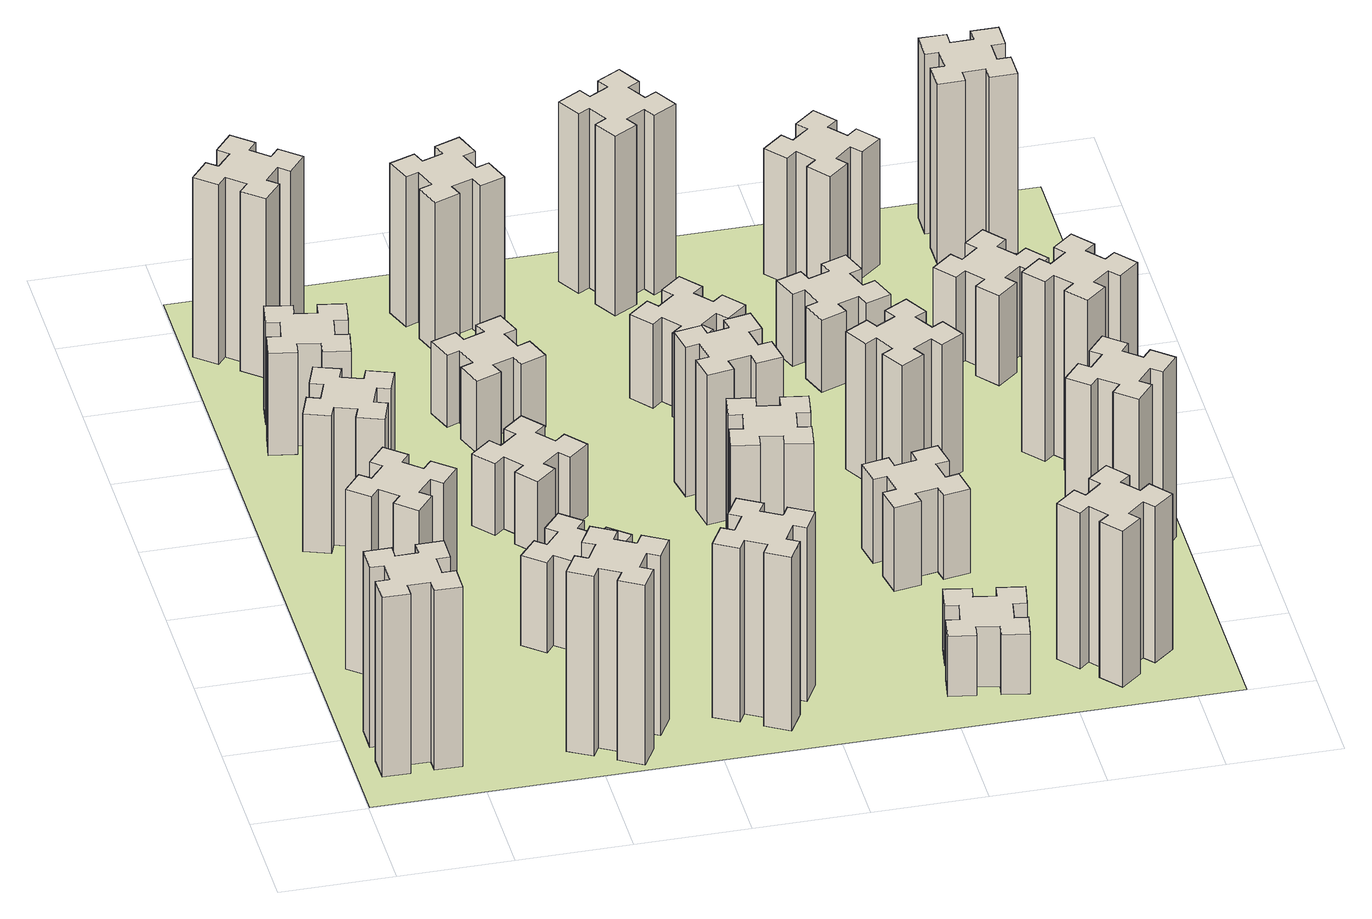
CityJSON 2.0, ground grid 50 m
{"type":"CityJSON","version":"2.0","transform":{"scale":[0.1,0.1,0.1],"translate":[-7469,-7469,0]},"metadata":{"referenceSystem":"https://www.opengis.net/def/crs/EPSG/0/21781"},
"CityObjects":{
"building1":{"type":"Building","attributes":{"class":"1000","function":"1000","usage":"1000","yearOfConstruction":2016,"roofType":"1000","measuredHeight":90,"storeysAboveGround":30,"storeysBelowGround":0},"geometry":[{"type":"Solid","lod":"1","boundaries":[[[[0,1,2,3,4,5,6,7,8,9,10,11,12,13,14,15,16,17,18,19]],[[17,16,20,21]],[[16,15,22,20]],[[15,14,23,22]],[[14,13,24,23]],[[13,12,25,24]],[[12,11,26,25]],[[11,10,27,26]],[[10,9,28,27]],[[9,8,29,28]],[[8,7,30,29]],[[7,6,31,30]],[[6,5,32,31]],[[5,4,33,32]],[[4,3,34,33]],[[3,2,35,34]],[[2,1,36,35]],[[1,0,37,36]],[[0,19,38,37]],[[19,18,39,38]],[[18,17,21,39]],[[24,25,26,27,28,29,30,31,32,33,34,35,36,37,38,39,21,20,22,23]]]]}]},
"building2":{"type":"Building","attributes":{"class":"1000","function":"1000","usage":"1000","yearOfConstruction":2016,"roofType":"1000","measuredHeight":90,"storeysAboveGround":30,"storeysBelowGround":0},"geometry":[{"type":"Solid","lod":"1","boundaries":[[[[40,41,42,43,44,45,46,47,48,49,50,51,52,53,54,55,56,57,58,59]],[[57,56,60,61]],[[56,55,62,60]],[[55,54,63,62]],[[54,53,64,63]],[[53,52,65,64]],[[52,51,66,65]],[[51,50,67,66]],[[50,49,68,67]],[[49,48,69,68]],[[48,47,70,69]],[[47,46,71,70]],[[46,45,72,71]],[[45,44,73,72]],[[44,43,74,73]],[[43,42,75,74]],[[42,41,76,75]],[[41,40,77,76]],[[40,59,78,77]],[[59,58,79,78]],[[58,57,61,79]],[[64,65,66,67,68,69,70,71,72,73,74,75,76,77,78,79,61,60,62,63]]]]}]},
"building3":{"type":"Building","attributes":{"class":"1000","function":"1000","usage":"1000","yearOfConstruction":2016,"roofType":"1000","measuredHeight":69,"storeysAboveGround":30,"storeysBelowGround":0},"geometry":[{"type":"Solid","lod":"1","boundaries":[[[[80,81,82,83,84,85,86,87,88,89,90,91,92,93,94,95,96,97,98,99]],[[97,96,100,101]],[[96,95,102,100]],[[95,94,103,102]],[[94,93,104,103]],[[93,92,105,104]],[[92,91,106,105]],[[91,90,107,106]],[[90,89,108,107]],[[89,88,109,108]],[[88,87,110,109]],[[87,86,111,110]],[[86,85,112,111]],[[85,84,113,112]],[[84,83,114,113]],[[83,82,115,114]],[[82,81,116,115]],[[81,80,117,116]],[[80,99,118,117]],[[99,98,119,118]],[[98,97,101,119]],[[104,105,106,107,108,109,110,111,112,113,114,115,116,117,118,119,101,100,102,103]]]]}]},
"building4":{"type":"Building","attributes":{"class":"1000","function":"1000","usage":"1000","yearOfConstruction":2016,"roofType":"1000","measuredHeight":51,"storeysAboveGround":30,"storeysBelowGround":0},"geometry":[{"type":"Solid","lod":"1","boundaries":[[[[120,121,122,123,124,125,126,127,128,129,130,131,132,133,134,135,136,137,138,139]],[[137,136,140,141]],[[136,135,142,140]],[[135,134,143,142]],[[134,133,144,143]],[[133,132,145,144]],[[132,131,146,145]],[[131,130,147,146]],[[130,129,148,147]],[[129,128,149,148]],[[128,127,150,149]],[[127,126,151,150]],[[126,125,152,151]],[[125,124,153,152]],[[124,123,154,153]],[[123,122,155,154]],[[122,121,156,155]],[[121,120,157,156]],[[120,139,158,157]],[[139,138,159,158]],[[138,137,141,159]],[[144,145,146,147,148,149,150,151,152,153,154,155,156,157,158,159,141,140,142,143]]]]}]},
"building5":{"type":"Building","attributes":{"class":"1000","function":"1000","usage":"1000","yearOfConstruction":2016,"roofType":"1000","measuredHeight":90,"storeysAboveGround":30,"storeysBelowGround":0},"geometry":[{"type":"Solid","lod":"1","boundaries":[[[[160,161,162,163,164,165,166,167,168,169,170,171,172,173,174,175,176,177,178,179]],[[177,176,180,181]],[[176,175,182,180]],[[175,174,183,182]],[[174,173,184,183]],[[173,172,185,184]],[[172,171,186,185]],[[171,170,187,186]],[[170,169,188,187]],[[169,168,189,188]],[[168,167,190,189]],[[167,166,191,190]],[[166,165,192,191]],[[165,164,193,192]],[[164,163,194,193]],[[163,162,195,194]],[[162,161,196,195]],[[161,160,197,196]],[[160,179,198,197]],[[179,178,199,198]],[[178,177,181,199]],[[184,185,186,187,188,189,190,191,192,193,194,195,196,197,198,199,181,180,182,183]]]]}]},
"building6":{"type":"Building","attributes":{"class":"1000","function":"1000","usage":"1000","yearOfConstruction":2016,"roofType":"1000","measuredHeight":90,"storeysAboveGround":30,"storeysBelowGround":0},"geometry":[{"type":"Solid","lod":"1","boundaries":[[[[200,201,202,203,204,205,206,207,208,209,210,211,212,213,214,215,216,217,218,219]],[[217,216,220,221]],[[216,215,222,220]],[[215,214,223,222]],[[214,213,224,223]],[[213,212,225,224]],[[212,211,226,225]],[[211,210,227,226]],[[210,209,228,227]],[[209,208,229,228]],[[208,207,230,229]],[[207,206,231,230]],[[206,205,232,231]],[[205,204,233,232]],[[204,203,234,233]],[[203,202,235,234]],[[202,201,236,235]],[[201,200,237,236]],[[200,219,238,237]],[[219,218,239,238]],[[218,217,221,239]],[[224,225,226,227,228,229,230,231,232,233,234,235,236,237,238,239,221,220,222,223]]]]}]},
"building7":{"type":"Building","attributes":{"class":"1000","function":"1000","usage":"1000","yearOfConstruction":2016,"roofType":"1000","measuredHeight":45,"storeysAboveGround":30,"storeysBelowGround":0},"geometry":[{"type":"Solid","lod":"1","boundaries":[[[[240,241,242,243,244,245,246,247,248,249,250,251,252,253,254,255,256,257,258,259]],[[257,256,260,261]],[[256,255,262,260]],[[255,254,263,262]],[[254,253,264,263]],[[253,252,265,264]],[[252,251,266,265]],[[251,250,267,266]],[[250,249,268,267]],[[249,248,269,268]],[[248,247,270,269]],[[247,246,271,270]],[[246,245,272,271]],[[245,244,273,272]],[[244,243,274,273]],[[243,242,275,274]],[[242,241,276,275]],[[241,240,277,276]],[[240,259,278,277]],[[259,258,279,278]],[[258,257,261,279]],[[264,265,266,267,268,269,270,271,272,273,274,275,276,277,278,279,261,260,262,263]]]]}]},
"building8":{"type":"Building","attributes":{"class":"1000","function":"1000","usage":"1000","yearOfConstruction":2016,"roofType":"1000","measuredHeight":36,"storeysAboveGround":30,"storeysBelowGround":0},"geometry":[{"type":"Solid","lod":"1","boundaries":[[[[280,281,282,283,284,285,286,287,288,289,290,291,292,293,294,295,296,297,298,299]],[[297,296,300,301]],[[296,295,302,300]],[[295,294,303,302]],[[294,293,304,303]],[[293,292,305,304]],[[292,291,306,305]],[[291,290,307,306]],[[290,289,308,307]],[[289,288,309,308]],[[288,287,310,309]],[[287,286,311,310]],[[286,285,312,311]],[[285,284,313,312]],[[284,283,314,313]],[[283,282,315,314]],[[282,281,316,315]],[[281,280,317,316]],[[280,299,318,317]],[[299,298,319,318]],[[298,297,301,319]],[[304,305,306,307,308,309,310,311,312,313,314,315,316,317,318,319,301,300,302,303]]]]}]},
"building9":{"type":"Building","attributes":{"class":"1000","function":"1000","usage":"1000","yearOfConstruction":2016,"roofType":"1000","measuredHeight":87,"storeysAboveGround":30,"storeysBelowGround":0},"geometry":[{"type":"Solid","lod":"1","boundaries":[[[[320,321,322,323,324,325,326,327,328,329,330,331,332,333,334,335,336,337,338,339]],[[337,336,340,341]],[[336,335,342,340]],[[335,334,343,342]],[[334,333,344,343]],[[333,332,345,344]],[[332,331,346,345]],[[331,330,347,346]],[[330,329,348,347]],[[329,328,349,348]],[[328,327,350,349]],[[327,326,351,350]],[[326,325,352,351]],[[325,324,353,352]],[[324,323,354,353]],[[323,322,355,354]],[[322,321,356,355]],[[321,320,357,356]],[[320,339,358,357]],[[339,338,359,358]],[[338,337,341,359]],[[344,345,346,347,348,349,350,351,352,353,354,355,356,357,358,359,341,340,342,343]]]]}]},
"building10":{"type":"Building","attributes":{"class":"1000","function":"1000","usage":"1000","yearOfConstruction":2016,"roofType":"1000","measuredHeight":36,"storeysAboveGround":30,"storeysBelowGround":0},"geometry":[{"type":"Solid","lod":"1","boundaries":[[[[360,361,362,363,364,365,366,367,368,369,370,371,372,373,374,375,376,377,378,379]],[[377,376,380,381]],[[376,375,382,380]],[[375,374,383,382]],[[374,373,384,383]],[[373,372,385,384]],[[372,371,386,385]],[[371,370,387,386]],[[370,369,388,387]],[[369,368,389,388]],[[368,367,390,389]],[[367,366,391,390]],[[366,365,392,391]],[[365,364,393,392]],[[364,363,394,393]],[[363,362,395,394]],[[362,361,396,395]],[[361,360,397,396]],[[360,379,398,397]],[[379,378,399,398]],[[378,377,381,399]],[[384,385,386,387,388,389,390,391,392,393,394,395,396,397,398,399,381,380,382,383]]]]}]},
"building11":{"type":"Building","attributes":{"class":"1000","function":"1000","usage":"1000","yearOfConstruction":2016,"roofType":"1000","measuredHeight":75,"storeysAboveGround":30,"storeysBelowGround":0},"geometry":[{"type":"Solid","lod":"1","boundaries":[[[[400,401,402,403,404,405,406,407,408,409,410,411,412,413,414,415,416,417,418,419]],[[417,416,420,421]],[[416,415,422,420]],[[415,414,423,422]],[[414,413,424,423]],[[413,412,425,424]],[[412,411,426,425]],[[411,410,427,426]],[[410,409,428,427]],[[409,408,429,428]],[[408,407,430,429]],[[407,406,431,430]],[[406,405,432,431]],[[405,404,433,432]],[[404,403,434,433]],[[403,402,435,434]],[[402,401,436,435]],[[401,400,437,436]],[[400,419,438,437]],[[419,418,439,438]],[[418,417,421,439]],[[424,425,426,427,428,429,430,431,432,433,434,435,436,437,438,439,421,420,422,423]]]]}]},
"building12":{"type":"Building","attributes":{"class":"1000","function":"1000","usage":"1000","yearOfConstruction":2016,"roofType":"1000","measuredHeight":87,"storeysAboveGround":30,"storeysBelowGround":0},"geometry":[{"type":"Solid","lod":"1","boundaries":[[[[440,441,442,443,444,445,446,447,448,449,450,451,452,453,454,455,456,457,458,459]],[[457,456,460,461]],[[456,455,462,460]],[[455,454,463,462]],[[454,453,464,463]],[[453,452,465,464]],[[452,451,466,465]],[[451,450,467,466]],[[450,449,468,467]],[[449,448,469,468]],[[448,447,470,469]],[[447,446,471,470]],[[446,445,472,471]],[[445,444,473,472]],[[444,443,474,473]],[[443,442,475,474]],[[442,441,476,475]],[[441,440,477,476]],[[440,459,478,477]],[[459,458,479,478]],[[458,457,461,479]],[[464,465,466,467,468,469,470,471,472,473,474,475,476,477,478,479,461,460,462,463]]]]}]},
"building13":{"type":"Building","attributes":{"class":"1000","function":"1000","usage":"1000","yearOfConstruction":2016,"roofType":"1000","measuredHeight":75,"storeysAboveGround":30,"storeysBelowGround":0},"geometry":[{"type":"Solid","lod":"1","boundaries":[[[[480,481,482,483,484,485,486,487,488,489,490,491,492,493,494,495,496,497,498,499]],[[497,496,500,501]],[[496,495,502,500]],[[495,494,503,502]],[[494,493,504,503]],[[493,492,505,504]],[[492,491,506,505]],[[491,490,507,506]],[[490,489,508,507]],[[489,488,509,508]],[[488,487,510,509]],[[487,486,511,510]],[[486,485,512,511]],[[485,484,513,512]],[[484,483,514,513]],[[483,482,515,514]],[[482,481,516,515]],[[481,480,517,516]],[[480,499,518,517]],[[499,498,519,518]],[[498,497,501,519]],[[504,505,506,507,508,509,510,511,512,513,514,515,516,517,518,519,501,500,502,503]]]]}]},
"building14":{"type":"Building","attributes":{"class":"1000","function":"1000","usage":"1000","yearOfConstruction":2016,"roofType":"1000","measuredHeight":42,"storeysAboveGround":30,"storeysBelowGround":0},"geometry":[{"type":"Solid","lod":"1","boundaries":[[[[520,521,522,523,524,525,526,527,528,529,530,531,532,533,534,535,536,537,538,539]],[[537,536,540,541]],[[536,535,542,540]],[[535,534,543,542]],[[534,533,544,543]],[[533,532,545,544]],[[532,531,546,545]],[[531,530,547,546]],[[530,529,548,547]],[[529,528,549,548]],[[528,527,550,549]],[[527,526,551,550]],[[526,525,552,551]],[[525,524,553,552]],[[524,523,554,553]],[[523,522,555,554]],[[522,521,556,555]],[[521,520,557,556]],[[520,539,558,557]],[[539,538,559,558]],[[538,537,541,559]],[[544,545,546,547,548,549,550,551,552,553,554,555,556,557,558,559,541,540,542,543]]]]}]},
"building15":{"type":"Building","attributes":{"class":"1000","function":"1000","usage":"1000","yearOfConstruction":2016,"roofType":"1000","measuredHeight":30,"storeysAboveGround":30,"storeysBelowGround":0},"geometry":[{"type":"Solid","lod":"1","boundaries":[[[[560,561,562,563,564,565,566,567,568,569,570,571,572,573,574,575,576,577,578,579]],[[577,576,580,581]],[[576,575,582,580]],[[575,574,583,582]],[[574,573,584,583]],[[573,572,585,584]],[[572,571,586,585]],[[571,570,587,586]],[[570,569,588,587]],[[569,568,589,588]],[[568,567,590,589]],[[567,566,591,590]],[[566,565,592,591]],[[565,564,593,592]],[[564,563,594,593]],[[563,562,595,594]],[[562,561,596,595]],[[561,560,597,596]],[[560,579,598,597]],[[579,578,599,598]],[[578,577,581,599]],[[584,585,586,587,588,589,590,591,592,593,594,595,596,597,598,599,581,580,582,583]]]]}]},
"building16":{"type":"Building","attributes":{"class":"1000","function":"1000","usage":"1000","yearOfConstruction":2016,"roofType":"1000","measuredHeight":90,"storeysAboveGround":30,"storeysBelowGround":0},"geometry":[{"type":"Solid","lod":"1","boundaries":[[[[600,601,602,603,604,605,606,607,608,609,610,611,612,613,614,615,616,617,618,619]],[[617,616,620,621]],[[616,615,622,620]],[[615,614,623,622]],[[614,613,624,623]],[[613,612,625,624]],[[612,611,626,625]],[[611,610,627,626]],[[610,609,628,627]],[[609,608,629,628]],[[608,607,630,629]],[[607,606,631,630]],[[606,605,632,631]],[[605,604,633,632]],[[604,603,634,633]],[[603,602,635,634]],[[602,601,636,635]],[[601,600,637,636]],[[600,619,638,637]],[[619,618,639,638]],[[618,617,621,639]],[[624,625,626,627,628,629,630,631,632,633,634,635,636,637,638,639,621,620,622,623]]]]}]},
"building17":{"type":"Building","attributes":{"class":"1000","function":"1000","usage":"1000","yearOfConstruction":2016,"roofType":"1000","measuredHeight":42,"storeysAboveGround":30,"storeysBelowGround":0},"geometry":[{"type":"Solid","lod":"1","boundaries":[[[[640,641,642,643,644,645,646,647,648,649,650,651,652,653,654,655,656,657,658,659]],[[657,656,660,661]],[[656,655,662,660]],[[655,654,663,662]],[[654,653,664,663]],[[653,652,665,664]],[[652,651,666,665]],[[651,650,667,666]],[[650,649,668,667]],[[649,648,669,668]],[[648,647,670,669]],[[647,646,671,670]],[[646,645,672,671]],[[645,644,673,672]],[[644,643,674,673]],[[643,642,675,674]],[[642,641,676,675]],[[641,640,677,676]],[[640,659,678,677]],[[659,658,679,678]],[[658,657,661,679]],[[664,665,666,667,668,669,670,671,672,673,674,675,676,677,678,679,661,660,662,663]]]]}]},
"building18":{"type":"Building","attributes":{"class":"1000","function":"1000","usage":"1000","yearOfConstruction":2016,"roofType":"1000","measuredHeight":69,"storeysAboveGround":30,"storeysBelowGround":0},"geometry":[{"type":"Solid","lod":"1","boundaries":[[[[680,681,682,683,684,685,686,687,688,689,690,691,692,693,694,695,696,697,698,699]],[[697,696,700,701]],[[696,695,702,700]],[[695,694,703,702]],[[694,693,704,703]],[[693,692,705,704]],[[692,691,706,705]],[[691,690,707,706]],[[690,689,708,707]],[[689,688,709,708]],[[688,687,710,709]],[[687,686,711,710]],[[686,685,712,711]],[[685,684,713,712]],[[684,683,714,713]],[[683,682,715,714]],[[682,681,716,715]],[[681,680,717,716]],[[680,699,718,717]],[[699,698,719,718]],[[698,697,701,719]],[[704,705,706,707,708,709,710,711,712,713,714,715,716,717,718,719,701,700,702,703]]]]}]},
"building19":{"type":"Building","attributes":{"class":"1000","function":"1000","usage":"1000","yearOfConstruction":2016,"roofType":"1000","measuredHeight":78,"storeysAboveGround":30,"storeysBelowGround":0},"geometry":[{"type":"Solid","lod":"1","boundaries":[[[[720,721,722,723,724,725,726,727,728,729,730,731,732,733,734,735,736,737,738,739]],[[737,736,740,741]],[[736,735,742,740]],[[735,734,743,742]],[[734,733,744,743]],[[733,732,745,744]],[[732,731,746,745]],[[731,730,747,746]],[[730,729,748,747]],[[729,728,749,748]],[[728,727,750,749]],[[727,726,751,750]],[[726,725,752,751]],[[725,724,753,752]],[[724,723,754,753]],[[723,722,755,754]],[[722,721,756,755]],[[721,720,757,756]],[[720,739,758,757]],[[739,738,759,758]],[[738,737,741,759]],[[744,745,746,747,748,749,750,751,752,753,754,755,756,757,758,759,741,740,742,743]]]]}]},
"building20":{"type":"Building","attributes":{"class":"1000","function":"1000","usage":"1000","yearOfConstruction":2016,"roofType":"1000","measuredHeight":36,"storeysAboveGround":30,"storeysBelowGround":0},"geometry":[{"type":"Solid","lod":"1","boundaries":[[[[760,761,762,763,764,765,766,767,768,769,770,771,772,773,774,775,776,777,778,779]],[[777,776,780,781]],[[776,775,782,780]],[[775,774,783,782]],[[774,773,784,783]],[[773,772,785,784]],[[772,771,786,785]],[[771,770,787,786]],[[770,769,788,787]],[[769,768,789,788]],[[768,767,790,789]],[[767,766,791,790]],[[766,765,792,791]],[[765,764,793,792]],[[764,763,794,793]],[[763,762,795,794]],[[762,761,796,795]],[[761,760,797,796]],[[760,779,798,797]],[[779,778,799,798]],[[778,777,781,799]],[[784,785,786,787,788,789,790,791,792,793,794,795,796,797,798,799,781,780,782,783]]]]}]},
"building21":{"type":"Building","attributes":{"class":"1000","function":"1000","usage":"1000","yearOfConstruction":2016,"roofType":"1000","measuredHeight":63,"storeysAboveGround":30,"storeysBelowGround":0},"geometry":[{"type":"Solid","lod":"1","boundaries":[[[[800,801,802,803,804,805,806,807,808,809,810,811,812,813,814,815,816,817,818,819]],[[817,816,820,821]],[[816,815,822,820]],[[815,814,823,822]],[[814,813,824,823]],[[813,812,825,824]],[[812,811,826,825]],[[811,810,827,826]],[[810,809,828,827]],[[809,808,829,828]],[[808,807,830,829]],[[807,806,831,830]],[[806,805,832,831]],[[805,804,833,832]],[[804,803,834,833]],[[803,802,835,834]],[[802,801,836,835]],[[801,800,837,836]],[[800,819,838,837]],[[819,818,839,838]],[[818,817,821,839]],[[824,825,826,827,828,829,830,831,832,833,834,835,836,837,838,839,821,820,822,823]]]]}]},
"building22":{"type":"Building","attributes":{"class":"1000","function":"1000","usage":"1000","yearOfConstruction":2016,"roofType":"1000","measuredHeight":90,"storeysAboveGround":30,"storeysBelowGround":0},"geometry":[{"type":"Solid","lod":"1","boundaries":[[[[840,841,842,843,844,845,846,847,848,849,850,851,852,853,854,855,856,857,858,859]],[[857,856,860,861]],[[856,855,862,860]],[[855,854,863,862]],[[854,853,864,863]],[[853,852,865,864]],[[852,851,866,865]],[[851,850,867,866]],[[850,849,868,867]],[[849,848,869,868]],[[848,847,870,869]],[[847,846,871,870]],[[846,845,872,871]],[[845,844,873,872]],[[844,843,874,873]],[[843,842,875,874]],[[842,841,876,875]],[[841,840,877,876]],[[840,859,878,877]],[[859,858,879,878]],[[858,857,861,879]],[[864,865,866,867,868,869,870,871,872,873,874,875,876,877,878,879,861,860,862,863]]]]}]},
"building23":{"type":"Building","attributes":{"class":"1000","function":"1000","usage":"1000","yearOfConstruction":2016,"roofType":"1000","measuredHeight":90,"storeysAboveGround":30,"storeysBelowGround":0},"geometry":[{"type":"Solid","lod":"1","boundaries":[[[[880,881,882,883,884,885,886,887,888,889,890,891,892,893,894,895,896,897,898,899]],[[897,896,900,901]],[[896,895,902,900]],[[895,894,903,902]],[[894,893,904,903]],[[893,892,905,904]],[[892,891,906,905]],[[891,890,907,906]],[[890,889,908,907]],[[889,888,909,908]],[[888,887,910,909]],[[887,886,911,910]],[[886,885,912,911]],[[885,884,913,912]],[[884,883,914,913]],[[883,882,915,914]],[[882,881,916,915]],[[881,880,917,916]],[[880,899,918,917]],[[899,898,919,918]],[[898,897,901,919]],[[904,905,906,907,908,909,910,911,912,913,914,915,916,917,918,919,901,900,902,903]]]]}]},
"building24":{"type":"Building","attributes":{"class":"1000","function":"1000","usage":"1000","yearOfConstruction":2016,"roofType":"1000","measuredHeight":45,"storeysAboveGround":30,"storeysBelowGround":0},"geometry":[{"type":"Solid","lod":"1","boundaries":[[[[920,921,922,923,924,925,926,927,928,929,930,931,932,933,934,935,936,937,938,939]],[[937,936,940,941]],[[936,935,942,940]],[[935,934,943,942]],[[934,933,944,943]],[[933,932,945,944]],[[932,931,946,945]],[[931,930,947,946]],[[930,929,948,947]],[[929,928,949,948]],[[928,927,950,949]],[[927,926,951,950]],[[926,925,952,951]],[[925,924,953,952]],[[924,923,954,953]],[[923,922,955,954]],[[922,921,956,955]],[[921,920,957,956]],[[920,939,958,957]],[[939,938,959,958]],[[938,937,941,959]],[[944,945,946,947,948,949,950,951,952,953,954,955,956,957,958,959,941,940,942,943]]]]}]},
"building25":{"type":"Building","attributes":{"class":"1000","function":"1000","usage":"1000","yearOfConstruction":2016,"roofType":"1000","measuredHeight":90,"storeysAboveGround":30,"storeysBelowGround":0},"geometry":[{"type":"Solid","lod":"1","boundaries":[[[[960,961,962,963,964,965,966,967,968,969,970,971,972,973,974,975,976,977,978,979]],[[977,976,980,981]],[[976,975,982,980]],[[975,974,983,982]],[[974,973,984,983]],[[973,972,985,984]],[[972,971,986,985]],[[971,970,987,986]],[[970,969,988,987]],[[969,968,989,988]],[[968,967,990,989]],[[967,966,991,990]],[[966,965,992,991]],[[965,964,993,992]],[[964,963,994,993]],[[963,962,995,994]],[[962,961,996,995]],[[961,960,997,996]],[[960,979,998,997]],[[979,978,999,998]],[[978,977,981,999]],[[984,985,986,987,988,989,990,991,992,993,994,995,996,997,998,999,981,980,982,983]]]]}]},
"landuse1":{"type":"LandUse","attributes":{"name":"plot1","function":"1010"},"geometry":[{"type":"MultiSurface","lod":"1","boundaries":[[[1000,1001,1002,1003]]]}]}
},
"vertices":[
[165,425,0],[165,325,0],[105,325,0],[105,205,0],[225,205,0],[225,265,0],[325,265,0],[325,205,0],[445,205,0],[445,325,0],[385,325,0],[385,425,0],[445,425,0],[445,545,0],[325,545,0],[325,485,0],[225,485,0],[225,545,0],[105,545,0],[105,425,0],[225,485,900],[225,545,900],[325,485,900],[325,545,900],[445,545,900],[445,425,900],[385,425,900],[385,325,900],[445,325,900],[445,205,900],[325,205,900],[325,265,900],[225,265,900],[225,205,900],[105,205,900],[105,325,900],[165,325,900],[165,425,900],[105,425,900],[105,545,900],
[484,1067,0],[408,1132,0],[446,1178,0],[354,1255,0],[277,1163,0],[323,1124,0],[259,1048,0],[213,1086,0],[136,994,0],[228,917,0],[266,963,0],[343,899,0],[304,853,0],[396,776,0],[473,868,0],[427,906,0],[492,983,0],[538,944,0],[615,1036,0],[523,1113,0],[492,983,900],[538,944,900],[427,906,900],[473,868,900],[396,776,900],[304,853,900],[343,899,900],[266,963,900],[228,917,900],[136,994,900],[213,1086,900],[259,1048,900],[323,1124,900],[277,1163,900],[354,1255,900],[446,1178,900],[408,1132,900],[484,1067,900],[523,1113,900],[615,1036,900],
[460,2042,0],[366,2076,0],[387,2132,0],[274,2173,0],[233,2060,0],[289,2040,0],[255,1946,0],[199,1967,0],[157,1854,0],[270,1813,0],[291,1869,0],[385,1835,0],[364,1779,0],[477,1737,0],[518,1850,0],[462,1871,0],[496,1965,0],[552,1944,0],[593,2057,0],[480,2098,0],[496,1965,690],[552,1944,690],[462,1871,690],[518,1850,690],[477,1737,690],[364,1779,690],[385,1835,690],[291,1869,690],[270,1813,690],[157,1854,690],[199,1967,690],[255,1946,690],[289,2040,690],[233,2060,690],[274,2173,690],[387,2132,690],[366,2076,690],[460,2042,690],[480,2098,690],[593,2057,690],
[276,2764,0],[258,2665,0],[199,2676,0],[178,2557,0],[297,2537,0],[307,2596,0],[405,2578,0],[395,2519,0],[513,2498,0],[534,2617,0],[475,2627,0],[492,2725,0],[551,2715,0],[572,2833,0],[454,2854,0],[444,2795,0],[345,2812,0],[356,2871,0],[237,2892,0],[217,2774,0],[345,2812,510],[356,2871,510],[444,2795,510],[454,2854,510],[572,2833,510],[551,2715,510],[492,2725,510],[475,2627,510],[534,2617,510],[513,2498,510],[395,2519,510],[405,2578,510],[307,2596,510],[297,2537,510],[178,2557,510],[199,2676,510],[258,2665,510],[276,2764,510],[217,2774,510],[237,2892,510],
[1214,346,0],[1127,396,0],[1157,448,0],[1053,508,0],[993,404,0],[1045,374,0],[995,287,0],[943,317,0],[883,213,0],[987,153,0],[1017,205,0],[1104,155,0],[1074,103,0],[1178,43,0],[1238,147,0],[1186,177,0],[1236,264,0],[1288,234,0],[1348,338,0],[1244,398,0],[1236,264,900],[1288,234,900],[1186,177,900],[1238,147,900],[1178,43,900],[1074,103,900],[1104,155,900],[1017,205,900],[987,153,900],[883,213,900],[943,317,900],[995,287,900],[1045,374,900],[993,404,900],[1053,508,900],[1157,448,900],[1127,396,900],[1214,346,900],[1244,398,900],[1348,338,900],
[384,3387,0],[308,3452,0],[346,3498,0],[254,3575,0],[177,3483,0],[223,3444,0],[159,3368,0],[113,3406,0],[36,3314,0],[128,3237,0],[166,3283,0],[243,3219,0],[204,3173,0],[296,3096,0],[373,3188,0],[327,3226,0],[392,3303,0],[438,3264,0],[515,3356,0],[423,3433,0],[392,3303,900],[438,3264,900],[327,3226,900],[373,3188,900],[296,3096,900],[204,3173,900],[243,3219,900],[166,3283,900],[128,3237,900],[36,3314,900],[113,3406,900],[159,3368,900],[223,3444,900],[177,3483,900],[254,3575,900],[346,3498,900],[308,3452,900],[384,3387,900],[423,3433,900],[515,3356,900],
[1167,906,0],[1232,983,0],[1278,944,0],[1355,1036,0],[1263,1113,0],[1224,1067,0],[1148,1132,0],[1186,1178,0],[1094,1255,0],[1017,1163,0],[1063,1124,0],[999,1048,0],[953,1086,0],[876,994,0],[968,917,0],[1006,963,0],[1083,899,0],[1044,853,0],[1136,776,0],[1213,868,0],[1083,899,450],[1044,853,450],[1006,963,450],[968,917,450],[876,994,450],[953,1086,450],[999,1048,450],[1063,1124,450],[1017,1163,450],[1094,1255,450],[1186,1178,450],[1148,1132,450],[1224,1067,450],[1263,1113,450],[1355,1036,450],[1278,944,450],[1232,983,450],[1167,906,450],[1213,868,450],[1136,776,450],
[1083,1972,0],[1006,1907,0],[968,1953,0],[876,1876,0],[953,1784,0],[999,1823,0],[1063,1746,0],[1017,1708,0],[1094,1616,0],[1186,1693,0],[1148,1739,0],[1224,1803,0],[1263,1757,0],[1355,1834,0],[1278,1926,0],[1232,1888,0],[1167,1964,0],[1213,2003,0],[1136,2095,0],[1044,2018,0],[1167,1964,360],[1213,2003,360],[1232,1888,360],[1278,1926,360],[1355,1834,360],[1263,1757,360],[1224,1803,360],[1148,1739,360],[1186,1693,360],[1094,1616,360],[1017,1708,360],[1063,1746,360],[999,1823,360],[953,1784,360],[876,1876,360],[968,1953,360],[1006,1907,360],[1083,1972,360],[1044,2018,360],[1136,2095,360],
[1657,305,0],[1744,255,0],[1714,203,0],[1818,143,0],[1878,247,0],[1826,277,0],[1876,364,0],[1928,334,0],[1988,438,0],[1884,498,0],[1854,446,0],[1767,496,0],[1797,548,0],[1693,608,0],[1633,504,0],[1685,474,0],[1635,387,0],[1583,417,0],[1523,313,0],[1627,253,0],[1635,387,870],[1583,417,870],[1685,474,870],[1633,504,870],[1693,608,870],[1797,548,870],[1767,496,870],[1854,446,870],[1884,498,870],[1988,438,870],[1928,334,870],[1876,364,870],[1826,277,870],[1878,247,870],[1818,143,870],[1714,203,870],[1744,255,870],[1657,305,870],[1627,253,870],[1523,313,870],
[1106,2475,0],[1200,2509,0],[1220,2453,0],[1333,2494,0],[1292,2607,0],[1236,2586,0],[1202,2680,0],[1258,2700,0],[1217,2813,0],[1104,2772,0],[1125,2716,0],[1031,2682,0],[1010,2738,0],[897,2697,0],[939,2584,0],[995,2605,0],[1029,2511,0],[973,2490,0],[1014,2377,0],[1127,2419,0],[1029,2511,360],[973,2490,360],[995,2605,360],[939,2584,360],[897,2697,360],[1010,2738,360],[1031,2682,360],[1125,2716,360],[1104,2772,360],[1217,2813,360],[1258,2700,360],[1202,2680,360],[1236,2586,360],[1292,2607,360],[1333,2494,360],[1220,2453,360],[1200,2509,360],[1106,2475,360],[1127,2419,360],[1014,2377,360],
[1125,3456,0],[1031,3422,0],[1010,3478,0],[897,3437,0],[939,3324,0],[995,3345,0],[1029,3251,0],[973,3230,0],[1014,3117,0],[1127,3159,0],[1106,3215,0],[1200,3249,0],[1220,3193,0],[1333,3234,0],[1292,3347,0],[1236,3326,0],[1202,3420,0],[1258,3440,0],[1217,3553,0],[1104,3512,0],[1202,3420,750],[1258,3440,750],[1236,3326,750],[1292,3347,750],[1333,3234,750],[1220,3193,750],[1200,3249,750],[1106,3215,750],[1127,3159,750],[1014,3117,750],[973,3230,750],[1029,3251,750],[995,3345,750],[939,3324,750],[897,3437,750],[1010,3478,750],[1031,3422,750],[1125,3456,750],[1104,3512,750],[1217,3553,750],
[2055,1047,0],[2072,1145,0],[2131,1135,0],[2152,1253,0],[2034,1274,0],[2024,1215,0],[1925,1232,0],[1936,1291,0],[1817,1312,0],[1797,1194,0],[1856,1184,0],[1838,1085,0],[1779,1096,0],[1758,977,0],[1877,957,0],[1887,1016,0],[1985,998,0],[1975,939,0],[2093,918,0],[2114,1037,0],[1985,998,870],[1975,939,870],[1887,1016,870],[1877,957,870],[1758,977,870],[1779,1096,870],[1838,1085,870],[1856,1184,870],[1797,1194,870],[1817,1312,870],[1936,1291,870],[1925,1232,870],[2024,1215,870],[2034,1274,870],[2152,1253,870],[2131,1135,870],[2072,1145,870],[2055,1047,870],[2114,1037,870],[2093,918,870],
[2072,1825,0],[2055,1924,0],[2114,1934,0],[2093,2052,0],[1975,2031,0],[1985,1972,0],[1887,1955,0],[1877,2014,0],[1758,1993,0],[1779,1875,0],[1838,1885,0],[1856,1787,0],[1797,1777,0],[1817,1658,0],[1936,1679,0],[1925,1738,0],[2024,1756,0],[2034,1697,0],[2152,1717,0],[2131,1836,0],[2024,1756,750],[2034,1697,750],[1925,1738,750],[1936,1679,750],[1817,1658,750],[1797,1777,750],[1856,1787,750],[1838,1885,750],[1779,1875,750],[1758,1993,750],[1877,2014,750],[1887,1955,750],[1985,1972,750],[1975,2031,750],[2093,2052,750],[2114,1934,750],[2055,1924,750],[2072,1825,750],[2131,1836,750],[2152,1717,750],
[1839,2563,0],[1903,2486,0],[1857,2448,0],[1934,2356,0],[2026,2433,0],[1988,2479,0],[2064,2543,0],[2103,2497,0],[2195,2574,0],[2118,2666,0],[2072,2628,0],[2007,2704,0],[2053,2743,0],[1976,2835,0],[1884,2758,0],[1923,2712,0],[1846,2647,0],[1808,2693,0],[1716,2616,0],[1793,2524,0],[1846,2647,420],[1808,2693,420],[1923,2712,420],[1884,2758,420],[1976,2835,420],[2053,2743,420],[2007,2704,420],[2072,2628,420],[2118,2666,420],[2195,2574,420],[2103,2497,420],[2064,2543,420],[1988,2479,420],[2026,2433,420],[1934,2356,420],[1857,2448,420],[1903,2486,420],[1839,2563,420],[1793,2524,420],[1716,2616,420],
[2596,444,0],[2578,345,0],[2519,356,0],[2498,237,0],[2617,217,0],[2627,276,0],[2725,258,0],[2715,199,0],[2833,178,0],[2854,297,0],[2795,307,0],[2812,405,0],[2871,395,0],[2892,513,0],[2774,534,0],[2764,475,0],[2665,492,0],[2676,551,0],[2557,572,0],[2537,454,0],[2665,492,300],[2676,551,300],[2764,475,300],[2774,534,300],[2892,513,300],[2871,395,300],[2812,405,300],[2795,307,300],[2854,297,300],[2833,178,300],[2715,199,300],[2725,258,300],[2627,276,300],[2617,217,300],[2498,237,300],[2519,356,300],[2578,345,300],[2596,444,300],[2537,454,300],[2557,572,300],
[1844,3556,0],[1757,3506,0],[1727,3558,0],[1623,3498,0],[1683,3394,0],[1735,3424,0],[1785,3337,0],[1733,3307,0],[1793,3203,0],[1897,3263,0],[1867,3315,0],[1954,3365,0],[1984,3313,0],[2088,3373,0],[2028,3477,0],[1976,3447,0],[1926,3534,0],[1978,3564,0],[1918,3668,0],[1814,3608,0],[1926,3534,900],[1978,3564,900],[1976,3447,900],[2028,3477,900],[2088,3373,900],[1984,3313,900],[1954,3365,900],[1867,3315,900],[1897,3263,900],[1793,3203,900],[1733,3307,900],[1785,3337,900],[1735,3424,900],[1683,3394,900],[1623,3498,900],[1727,3558,900],[1757,3506,900],[1844,3556,900],[1814,3608,900],[1918,3668,900],
[2625,1332,0],[2527,1315,0],[2517,1374,0],[2398,1353,0],[2419,1235,0],[2478,1245,0],[2496,1147,0],[2437,1137,0],[2457,1018,0],[2576,1039,0],[2565,1098,0],[2664,1116,0],[2674,1057,0],[2792,1077,0],[2771,1196,0],[2712,1185,0],[2695,1284,0],[2754,1294,0],[2733,1412,0],[2615,1391,0],[2695,1284,420],[2754,1294,420],[2712,1185,420],[2771,1196,420],[2792,1077,420],[2674,1057,420],[2664,1116,420],[2565,1098,420],[2576,1039,420],[2457,1018,420],[2437,1137,420],[2496,1147,420],[2478,1245,420],[2419,1235,420],[2398,1353,420],[2517,1374,420],[2527,1315,420],[2625,1332,420],[2615,1391,420],[2733,1412,420],
[2816,1867,0],[2766,1954,0],[2818,1984,0],[2758,2088,0],[2654,2028,0],[2684,1976,0],[2597,1926,0],[2567,1978,0],[2463,1918,0],[2523,1814,0],[2575,1844,0],[2625,1757,0],[2573,1727,0],[2633,1623,0],[2737,1683,0],[2707,1735,0],[2794,1785,0],[2824,1733,0],[2928,1793,0],[2868,1897,0],[2794,1785,690],[2824,1733,690],[2707,1735,690],[2737,1683,690],[2633,1623,690],[2573,1727,690],[2625,1757,690],[2575,1844,690],[2523,1814,690],[2463,1918,690],[2567,1978,690],[2597,1926,690],[2684,1976,690],[2654,2028,690],[2758,2088,690],[2818,1984,690],[2766,1954,690],[2816,1867,690],[2868,1897,690],[2928,1793,690],
[3268,259,0],[3344,323,0],[3383,277,0],[3475,354,0],[3398,446,0],[3352,408,0],[3287,484,0],[3333,523,0],[3256,615,0],[3164,538,0],[3203,492,0],[3126,427,0],[3088,473,0],[2996,396,0],[3073,304,0],[3119,343,0],[3183,266,0],[3137,228,0],[3214,136,0],[3306,213,0],[3183,266,780],[3137,228,780],[3119,343,780],[3073,304,780],[2996,396,780],[3088,473,780],[3126,427,780],[3203,492,780],[3164,538,780],[3256,615,780],[3333,523,780],[3287,484,780],[3352,408,780],[3398,446,780],[3475,354,780],[3383,277,780],[3344,323,780],[3268,259,780],[3306,213,780],[3214,136,780],
[2586,2575,0],[2680,2609,0],[2700,2553,0],[2813,2594,0],[2772,2707,0],[2716,2686,0],[2682,2780,0],[2738,2800,0],[2697,2913,0],[2584,2872,0],[2605,2816,0],[2511,2782,0],[2490,2838,0],[2377,2797,0],[2419,2684,0],[2475,2705,0],[2509,2611,0],[2453,2590,0],[2494,2477,0],[2607,2519,0],[2509,2611,360],[2453,2590,360],[2475,2705,360],[2419,2684,360],[2377,2797,360],[2490,2838,360],[2511,2782,360],[2605,2816,360],[2584,2872,360],[2697,2913,360],[2738,2800,360],[2682,2780,360],[2716,2686,360],[2772,2707,360],[2813,2594,360],[2700,2553,360],[2680,2609,360],[2586,2575,360],[2607,2519,360],[2494,2477,360],
[2812,3368,0],[2747,3444,0],[2793,3483,0],[2716,3575,0],[2624,3498,0],[2663,3452,0],[2586,3387,0],[2548,3433,0],[2456,3356,0],[2533,3264,0],[2579,3303,0],[2643,3226,0],[2597,3188,0],[2674,3096,0],[2766,3173,0],[2728,3219,0],[2804,3283,0],[2843,3237,0],[2935,3314,0],[2858,3406,0],[2804,3283,630],[2843,3237,630],[2728,3219,630],[2766,3173,630],[2674,3096,630],[2597,3188,630],[2643,3226,630],[2579,3303,630],[2533,3264,630],[2456,3356,630],[2548,3433,630],[2586,3387,630],[2663,3452,630],[2624,3498,630],[2716,3575,630],[2793,3483,630],[2747,3444,630],[2812,3368,630],[2858,3406,630],[2935,3314,630],
[3487,1006,0],[3552,1083,0],[3598,1044,0],[3675,1136,0],[3583,1213,0],[3544,1167,0],[3468,1232,0],[3506,1278,0],[3414,1355,0],[3337,1263,0],[3383,1224,0],[3319,1148,0],[3273,1186,0],[3196,1094,0],[3288,1017,0],[3326,1063,0],[3403,999,0],[3364,953,0],[3456,876,0],[3533,968,0],[3403,999,900],[3364,953,900],[3326,1063,900],[3288,1017,900],[3196,1094,900],[3273,1186,900],[3319,1148,900],[3383,1224,900],[3337,1263,900],[3414,1355,900],[3506,1278,900],[3468,1232,900],[3544,1167,900],[3583,1213,900],[3675,1136,900],[3598,1044,900],[3552,1083,900],[3487,1006,900],[3533,968,900],[3456,876,900],
[3552,1888,0],[3487,1964,0],[3533,2003,0],[3456,2095,0],[3364,2018,0],[3403,1972,0],[3326,1907,0],[3288,1953,0],[3196,1876,0],[3273,1784,0],[3319,1823,0],[3383,1746,0],[3337,1708,0],[3414,1616,0],[3506,1693,0],[3468,1739,0],[3544,1803,0],[3583,1757,0],[3675,1834,0],[3598,1926,0],[3544,1803,900],[3583,1757,900],[3468,1739,900],[3506,1693,900],[3414,1616,900],[3337,1708,900],[3383,1746,900],[3319,1823,900],[3273,1784,900],[3196,1876,900],[3288,1953,900],[3326,1907,900],[3403,1972,900],[3364,2018,900],[3456,2095,900],[3533,2003,900],[3487,1964,900],[3552,1888,900],[3598,1926,900],[3675,1834,900],
[3119,2563,0],[3183,2486,0],[3137,2448,0],[3214,2356,0],[3306,2433,0],[3268,2479,0],[3344,2543,0],[3383,2497,0],[3475,2574,0],[3398,2666,0],[3352,2628,0],[3287,2704,0],[3333,2743,0],[3256,2835,0],[3164,2758,0],[3203,2712,0],[3126,2647,0],[3088,2693,0],[2996,2616,0],[3073,2524,0],[3126,2647,450],[3088,2693,450],[3203,2712,450],[3164,2758,450],[3256,2835,450],[3333,2743,450],[3287,2704,450],[3352,2628,450],[3398,2666,450],[3475,2574,450],[3383,2497,450],[3344,2543,450],[3268,2479,450],[3306,2433,450],[3214,2356,450],[3137,2448,450],[3183,2486,450],[3119,2563,450],[3073,2524,450],[2996,2616,450],
[3285,3325,0],[3385,3325,0],[3385,3265,0],[3505,3265,0],[3505,3385,0],[3445,3385,0],[3445,3485,0],[3505,3485,0],[3505,3605,0],[3385,3605,0],[3385,3545,0],[3285,3545,0],[3285,3605,0],[3165,3605,0],[3165,3485,0],[3225,3485,0],[3225,3385,0],[3165,3385,0],[3165,3265,0],[3285,3265,0],[3225,3385,900],[3165,3385,900],[3225,3485,900],[3165,3485,900],[3165,3605,900],[3285,3605,900],[3285,3545,900],[3385,3545,900],[3385,3605,900],[3505,3605,900],[3505,3485,900],[3445,3485,900],[3445,3385,900],[3505,3385,900],[3505,3265,900],[3385,3265,900],[3385,3325,900],[3285,3325,900],[3285,3265,900],[3165,3265,900],
[5,3705,0],[3705,3705,0],[3705,5,0],[5,5,0]
]}
